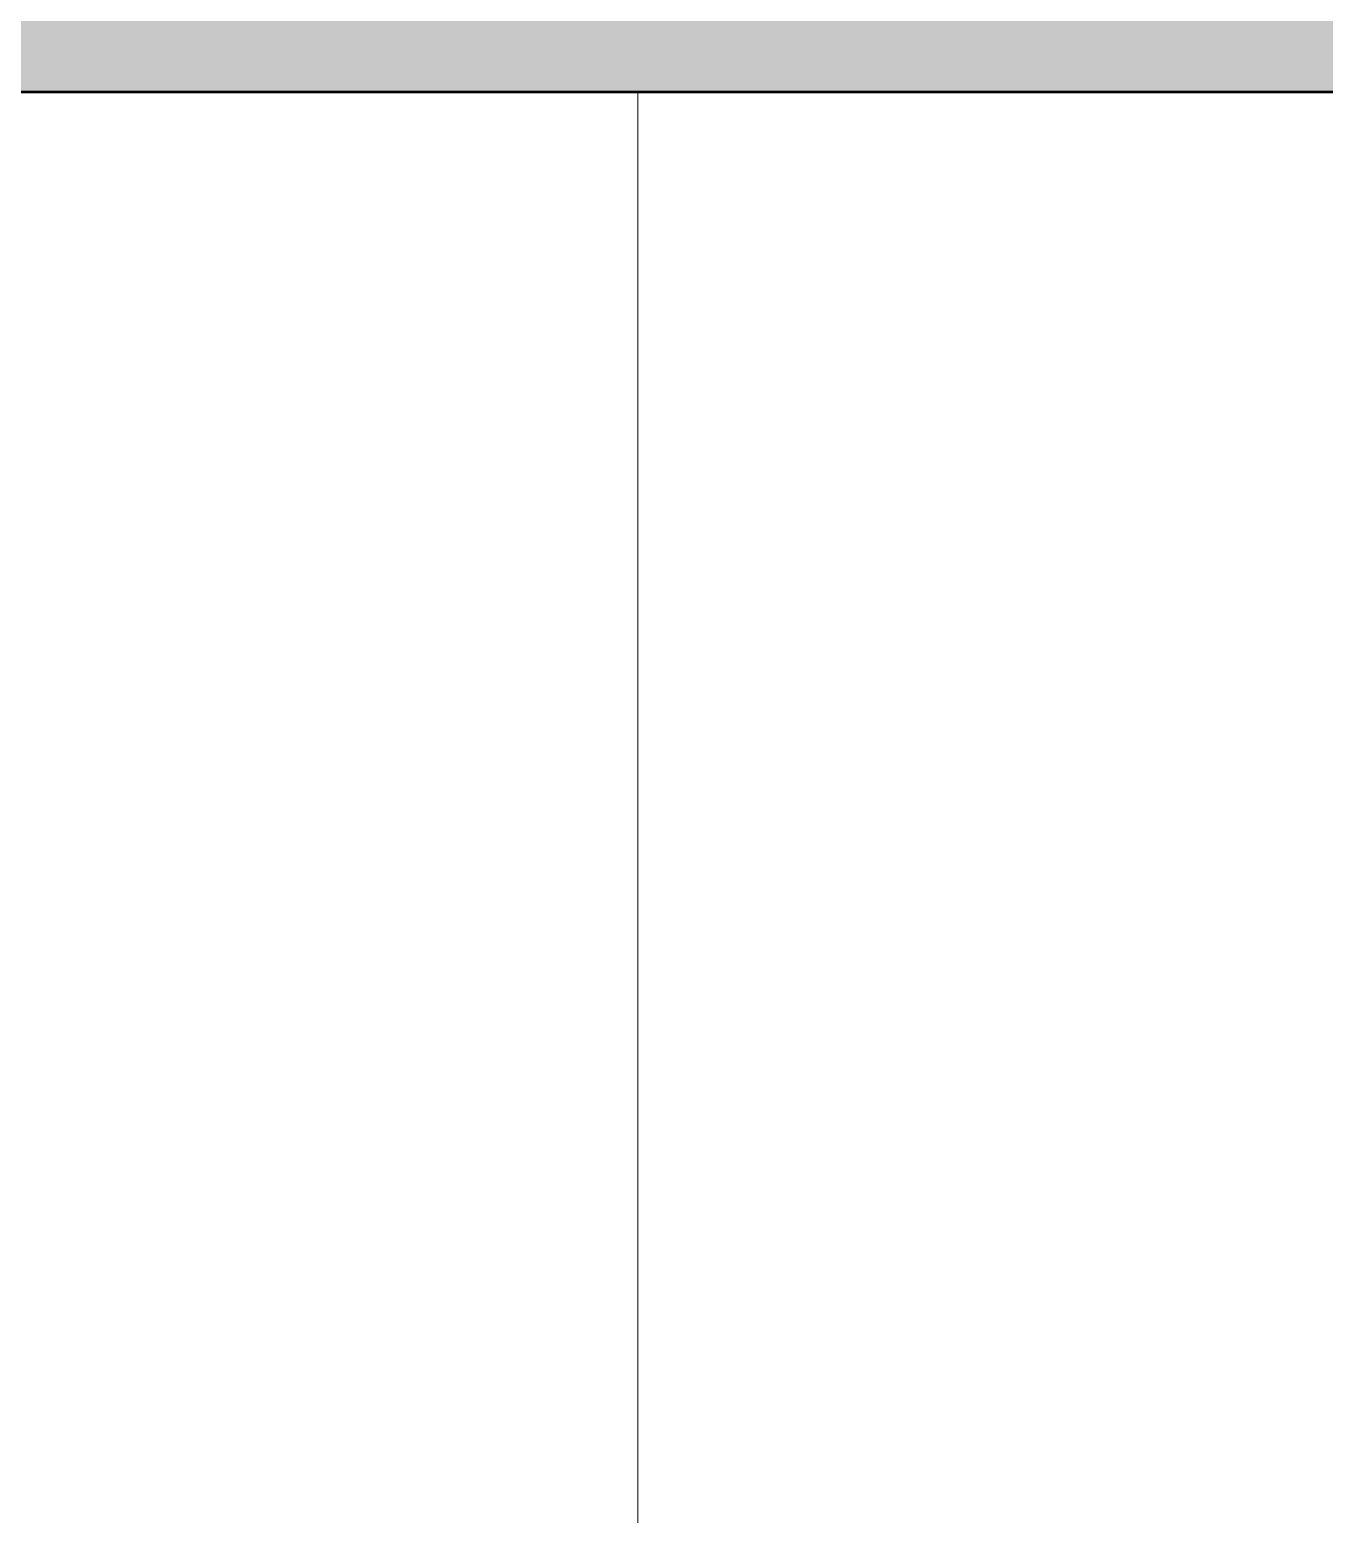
# Model space of a CAD drawing. Header units: millimetres. Extents: x -48147 to 1436659, y -488302 to 18123.
# Drawn here: x 1425836 to 1426266.1, y -468380.4 to -467887.1 of the extents above; entities that cross this region are included whole.
import ezdxf

# ---------------------------------------------------------------- set-up
doc = ezdxf.new("R2010")
doc.units = ezdxf.units.MM
doc.header["$MEASUREMENT"] = 0
doc.linetypes.add('Wipeout_Contour', pattern=[1000, 0, -1000])
doc.layers.add('New_A-20-M_Ceiling', color=7, linetype='Continuous')
doc.layers.add('New_A-25-M_Wall_Int', color=7, linetype='Continuous')
doc.layers.add('New_A-20-M_Ceiling_Pen_No__107', color=7, linetype='Continuous', lineweight=15, true_color=0xa6a6a6)
doc.layers.add('New_A-20-M_Ceiling_Pen_No__29', color=7, linetype='Continuous', lineweight=50, true_color=0x2a2a2a)
doc.layers.add('New_A-25-M_Wall_Int_Pen_No__87', color=8, linetype='Continuous', lineweight=20)

# ---------------------------------------------------------------- blocks, each defined once
blk = doc.blocks.new('Section Elem_13_2', base_point=(1424163.9, -483032.8))
at = {"color": 254, "linetype": 'Wipeout_Contour', "lineweight": 0, "ltscale": 10507112.3275772}
blk.add_wipeout([(1425945.65, -467907.8), (1425495.27, -467907.8), (1425495.27, -468782.8), (1426008.09, -468782.8), (1426008.09, -470882.8), (1426038, -470882.8), (1426038, -467907.8)], dxfattribs=at).dxf.layer = 'New_A-25-M_Wall_Int'
blk = doc.blocks.new('Section Elem_189_2', base_point=(1424163.9, -483032.8))
at = {"color": 254, "linetype": 'Wipeout_Contour', "lineweight": 0, "ltscale": 22541037.54837224}
blk.add_wipeout([(1428611.56, -467200.17), (1426038, -467200.17), (1426038, -467882.8), (1428908.37, -467882.8), (1428908.37, -467907.8), (1426038, -467907.8), (1426038, -470882.8), (1428908.37, -470882.8), (1428908.37, -466938.33), (1428765.48, -466939.11), (1428762.56, -466939.65), (1428761.39, -466940.93), (1428768.75, -467195.71), (1428766.4, -467198.27), (1428760.58, -467199.35)], dxfattribs=at).dxf.layer = 'New_A-25-M_Wall_Int'
at = {"layer": 'New_A-25-M_Wall_Int_Pen_No__87', "linetype": 'Continuous'}
blk.add_line((1426038, -470882.8), (1426038, -467907.8), dxfattribs=at)
blk = doc.blocks.new('Section Elem_304_2', base_point=(1424163.9, -483032.8))
at = {"layer": 'New_A-20-M_Ceiling_Pen_No__107', "linetype": 'Continuous'}
blk.add_hatch(color=256, dxfattribs=at).paths.add_polyline_path([(1428908.37, -467882.8), (1425478.91, -467882.8), (1425478.91, -467907.8), (1428908.37, -467907.8)])
at = {"layer": 'New_A-20-M_Ceiling_Pen_No__29', "linetype": 'Continuous'}
blk.add_line((1428908.37, -467907.8), (1425495.27, -467907.8), dxfattribs=at)

msp = doc.modelspace()

# ---------------------------------------------------------------- block references
at = {"layer": 'New_A-25-M_Wall_Int'}
msp.add_blockref('Section Elem_13_2', (1424163.9, -483032.8), dxfattribs=at)

# ---------------------------------------------------------------- next in the draw order: block references
msp.add_blockref('Section Elem_189_2', (1424163.9, -483032.8), dxfattribs=at)

# ---------------------------------------------------------------- next in the draw order: block references
at = {"layer": 'New_A-20-M_Ceiling'}
msp.add_blockref('Section Elem_304_2', (1424163.9, -483032.8), dxfattribs=at)

doc.saveas('drawing.dxf')
